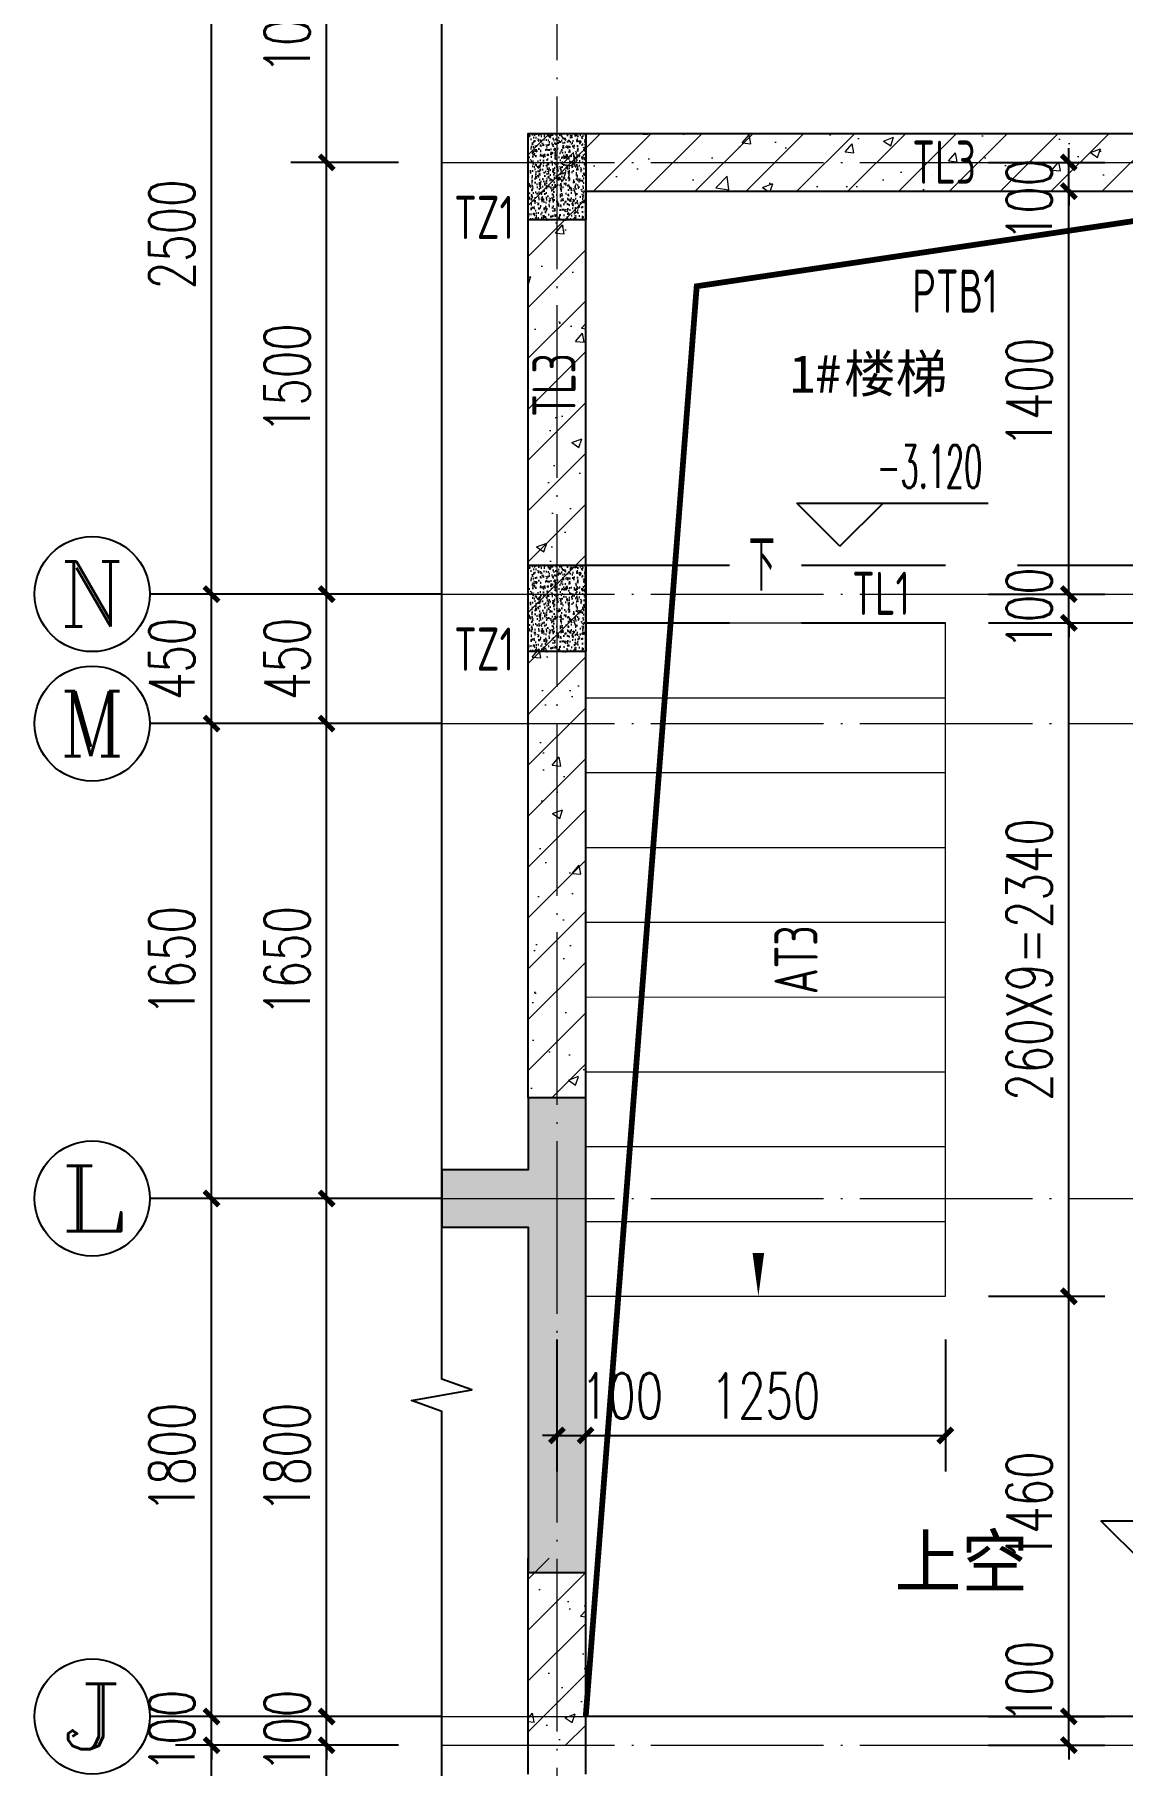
# Model space of a CAD drawing. Extents: x -1712635 to -854203, y -534641 to -21985.
# Drawn here: x -1008084 to -1004305, y -70402 to -64388 of the extents above; entities that cross this region are included whole.
import ezdxf
from ezdxf.enums import TextEntityAlignment as Align

# ---------------------------------------------------------------- set-up
doc = ezdxf.new("R2010")
doc.units = 0
doc.header["$LTSCALE"] = 1000
doc.linetypes.add('DASHED', pattern=[0.75, 0.5, -0.25])
doc.linetypes.add('DOTE', pattern=[2.42, 2, -0.2, 0.02, -0.2])
doc.layers.get('0').update_dxf_attribs({"linetype": 'CONTINUOUS'})
doc.layers.get('Defpoints').update_dxf_attribs({"linetype": 'CONTINUOUS'})
for name, color, linetype in [('A-AXIS_TEXT', 7, 'CONTINUOUS'), ('AXIS', 3, 'CONTINUOUS'), ('DIM_ELEV', 3, 'CONTINUOUS'), ('DIM_SYMB', 3, 'CONTINUOUS'), ('G', 1, 'CONTINUOUS'), ('PUB_DIM', 3, 'CONTINUOUS'), ('PUB_TEXT', 2, 'CONTINUOUS'), ('S-Q墙实线', 6, 'CONTINUOUS'), ('S-梁', 4, 'DASHED'), ('TEXT', 2, 'CONTINUOUS'), ('WALL', 2, 'CONTINUOUS'), ('尺寸标注', 86, 'CONTINUOUS'), ('底图$0$PUB_HATCH', 252, 'CONTINUOUS')]:
    doc.layers.add(name, color=color, linetype=linetype)
for name, color, linetype, lineweight in [('AXIS_TEXT', 7, 'CONTINUOUS', 20), ('DOTE', 19, 'DOTE', 9), ('PUB_HATCH', 8, 'CONTINUOUS', 9), ('STAIR', 2, 'CONTINUOUS', 18)]:
    doc.layers.add(name, color=color, linetype=linetype, lineweight=lineweight)
doc.styles.add('_TCH_AXIS', font='COMPLEX', dxfattribs={"bigfont": 'GBCBIG'})
doc.styles.add('_TCH_DIM', font='SIMPLEX.shx', dxfattribs={"width": 0.7, "bigfont": 'GBCBIG.shx'})
doc.styles.add('_TCH_DIM_T3', font='SIMPLEX', dxfattribs={"width": 0.705882, "bigfont": 'GBCBIG'})
doc.styles.add('COMPLEX', font='COMPLEX')
doc.styles.add('TSSD_REIN', font='tssdeng.shx', dxfattribs={"width": 0.7, "height": 300, "bigfont": 'tssdchn.shx'})
doc.styles.add('黑体', font='simhei.ttf')
doc.dimstyles.new('_TCH_ARCH&&50', dxfattribs={"dimtxt": 157.5, "dimasz": 50, "dimexe": 125, "dimexo": 150, "dimgap": 58.75, "dimtad": 1, "dimdec": 0, "dimzin": 0, "dimdsep": 46, "dimtxsty": '_TCH_DIM_T3', "dimblk": 'ARCHTICK', "dimcen": 0.09, "dimclrt": 7, "dimazin": 0, "dimtfac": 1, "dimtdec": 0, "dimtix": 1, "dimtmove": 2, "dimatfit": 3, "dimldrblk": 'ARCHTICK', "dimfxl": 0, "dimtolj": 1, "dimtzin": 0, "dimarcsym": 0})
pattern_1 = [(45, (-1162568.35, -176102.77), (-88.38835, 88.38835), []), (50, (-1162568.35, -176102.77), (358.6301, -31.37607), [37.5, -412.5]), (355, (-1162568.35, -176102.77), (-69.3757, 376.0961), [30, -330]), (100.4514, (-1162538.47, -176105.4), (289.2547, 344.7198), [31.8701, -350.57106]), (46.1842, (-1162568.35, -176002.77), (533.6205, -82.7595), [56.25, -618.75]), (96.6356, (-1162523.9, -176009.67), (467.3314, 487.059), [47.8051, -525.8565]), (351.1842, (-1162568.35, -176002.8), (467.331, 487.0593), [45, -495]), (21, (-1162518.35, -176027.77), (298.45353, -201.30945), [37.5, -412.5]), (326, (-1162518.35, -176027.77), (121.6577, 362.575), [30, -330]), (71.4514, (-1162493.48, -176044.55), (420.1113, 161.26525), [31.8701, -350.57106]), (37.5, (-1162568.35, -176102.77), (6.07993, 166.44693), [0, -326, 0, -335, 0, -331.25]), (7.5, (-1162568.35, -176102.77), (131.53477, 197.20586), [0, -191, 0, -318.5, 0, -126.25]), (327.5, (-1162679.85, -176102.77), (266.91122, -11.27744), [0, -125, 0, -390, 0, -517.5]), (317.5, (-1162729.85, -176102.77), (291.59308, 50.0525), [0, -162.5, 0, -259, 0, -367.5])]

# ---------------------------------------------------------------- blocks, each defined once
blk = doc.blocks.new('_AXISO')
blk.add_circle((0, 0), 0.5)
at = {"layer": 'A-AXIS_TEXT', "style": 'COMPLEX', "width": 1.041667}
blk.add_attdef('A', text='', height=0.56, dxfattribs=at).set_placement((-0.25, -0.28), (0.25, -0.28), align=Align.FIT)
blk = doc.blocks.new('_ArchTick')
at = {"color": 0, "const_width": 0.35}
blk.add_lwpolyline([(-0.5, -0.5), (0.5, 0.5)], dxfattribs=at)
blk = doc.blocks.new('*D1140')
at = {"layer": 'Defpoints', "color": 0}
for p in [(-1007069.6, -70331.9), (-1006669.6, -70331.9), (-1006669.6, -70831.6)]:
    blk.add_point(p, dxfattribs=at)
at = {"layer": '尺寸标注', "color": 0, "lineweight": -2}
for p, q in [((-1006819.6, -70331.9), (-1007194.6, -70331.9)), ((-1007069.6, -70831.6), (-1007069.6, -70331.9)), ((-1006819.6, -70831.6), (-1007194.6, -70831.6))]:
    blk.add_line(p, q, dxfattribs=at)
at = {"layer": '尺寸标注', "color": 0, "lineweight": -2, "xscale": 50, "yscale": 50, "zscale": 50}
for p, rotation in [((-1007069.6, -70331.9), 90), ((-1007069.6, -70831.6), 270)]:
    blk.add_blockref('_ArchTick', p, dxfattribs=dict(at, rotation=rotation))
at = {"layer": '尺寸标注', "color": 7, "insert": (-1007207.1, -70581.8), "char_height": 157.5, "attachment_point": 5, "rotation": 90, "style": '_TCH_DIM_T3'}
blk.add_mtext('\\A1;500', dxfattribs=at)
blk = doc.blocks.new('*D1141')
at = {"layer": 'Defpoints', "color": 0}
for p in [(-1007069.6, -70231.9), (-1006669.6, -70231.9), (-1006669.6, -70331.9)]:
    blk.add_point(p, dxfattribs=at)
at = {"layer": '尺寸标注', "color": 0, "lineweight": -2}
for p, q in [((-1007069.6, -70231.9), (-1007069.6, -70181.9)), ((-1006819.6, -70231.9), (-1007194.6, -70231.9)), ((-1007069.6, -70331.9), (-1007069.6, -70231.9)), ((-1006819.6, -70331.9), (-1007194.6, -70331.9)), ((-1007069.6, -70331.9), (-1007069.6, -70381.9))]:
    blk.add_line(p, q, dxfattribs=at)
at = {"layer": '尺寸标注', "color": 0, "lineweight": -2, "xscale": 50, "yscale": 50, "zscale": 50}
for p, rotation in [((-1007069.6, -70231.9), 270), ((-1007069.6, -70331.9), 90)]:
    blk.add_blockref('_ArchTick', p, dxfattribs=dict(at, rotation=rotation))
at = {"layer": '尺寸标注', "color": 7, "insert": (-1007207.1, -70281.9), "char_height": 157.5, "attachment_point": 5, "rotation": 90, "style": '_TCH_DIM_T3'}
blk.add_mtext('\\A1;100', dxfattribs=at)
blk = doc.blocks.new('*D1142')
at = {"layer": 'Defpoints', "color": 0}
for p in [(-1007069.6, -68431.9), (-1006669.6, -68431.9), (-1006669.6, -70231.9)]:
    blk.add_point(p, dxfattribs=at)
at = {"layer": '尺寸标注', "color": 0, "lineweight": -2}
for p, q in [((-1006819.6, -68431.9), (-1007194.6, -68431.9)), ((-1007069.6, -70231.9), (-1007069.6, -68431.9)), ((-1006819.6, -70231.9), (-1007194.6, -70231.9))]:
    blk.add_line(p, q, dxfattribs=at)
at = {"layer": '尺寸标注', "color": 0, "lineweight": -2, "xscale": 50, "yscale": 50, "zscale": 50}
for p, rotation in [((-1007069.6, -68431.9), 90), ((-1007069.6, -70231.9), 270)]:
    blk.add_blockref('_ArchTick', p, dxfattribs=dict(at, rotation=rotation))
at = {"layer": '尺寸标注', "color": 7, "insert": (-1007207.1, -69331.9), "char_height": 157.5, "attachment_point": 5, "rotation": 90, "style": '_TCH_DIM_T3'}
blk.add_mtext('\\A1;1800', dxfattribs=at)
blk = doc.blocks.new('*D1143')
at = {"layer": 'Defpoints', "color": 0}
for p in [(-1007069.6, -66781.9), (-1006669.6, -66781.9), (-1006669.6, -68431.9)]:
    blk.add_point(p, dxfattribs=at)
at = {"layer": '尺寸标注', "color": 0, "lineweight": -2}
for p, q in [((-1006819.6, -66781.9), (-1007194.6, -66781.9)), ((-1007069.6, -68431.9), (-1007069.6, -66781.9)), ((-1006819.6, -68431.9), (-1007194.6, -68431.9))]:
    blk.add_line(p, q, dxfattribs=at)
at = {"layer": '尺寸标注', "color": 0, "lineweight": -2, "xscale": 50, "yscale": 50, "zscale": 50}
for p, rotation in [((-1007069.6, -66781.9), 90), ((-1007069.6, -68431.9), 270)]:
    blk.add_blockref('_ArchTick', p, dxfattribs=dict(at, rotation=rotation))
at = {"layer": '尺寸标注', "color": 7, "insert": (-1007207.1, -67606.9), "char_height": 157.5, "attachment_point": 5, "rotation": 90, "style": '_TCH_DIM_T3'}
blk.add_mtext('\\A1;1650', dxfattribs=at)
blk = doc.blocks.new('*D1144')
at = {"layer": 'Defpoints', "color": 0}
for p in [(-1007069.6, -66331.9), (-1006669.6, -66331.9), (-1006669.6, -66781.9)]:
    blk.add_point(p, dxfattribs=at)
at = {"layer": '尺寸标注', "color": 0, "lineweight": -2}
for p, q in [((-1006819.6, -66331.9), (-1007194.6, -66331.9)), ((-1007069.6, -66781.9), (-1007069.6, -66331.9)), ((-1006819.6, -66781.9), (-1007194.6, -66781.9))]:
    blk.add_line(p, q, dxfattribs=at)
at = {"layer": '尺寸标注', "color": 0, "lineweight": -2, "xscale": 50, "yscale": 50, "zscale": 50}
for p, rotation in [((-1007069.6, -66331.9), 90), ((-1007069.6, -66781.9), 270)]:
    blk.add_blockref('_ArchTick', p, dxfattribs=dict(at, rotation=rotation))
at = {"layer": '尺寸标注', "color": 7, "insert": (-1007207.1, -66556.9), "char_height": 157.5, "attachment_point": 5, "rotation": 90, "style": '_TCH_DIM_T3'}
blk.add_mtext('\\A1;450', dxfattribs=at)
blk = doc.blocks.new('*D1145')
at = {"layer": 'Defpoints', "color": 0}
for p in [(-1007069.6, -64831.9), (-1006669.6, -64831.9), (-1006669.6, -66331.9)]:
    blk.add_point(p, dxfattribs=at)
at = {"layer": '尺寸标注', "color": 0, "lineweight": -2}
for p, q in [((-1006819.6, -64831.9), (-1007194.6, -64831.9)), ((-1007069.6, -66331.9), (-1007069.6, -64831.9)), ((-1006819.6, -66331.9), (-1007194.6, -66331.9))]:
    blk.add_line(p, q, dxfattribs=at)
at = {"layer": '尺寸标注', "color": 0, "lineweight": -2, "xscale": 50, "yscale": 50, "zscale": 50}
for p, rotation in [((-1007069.6, -64831.9), 90), ((-1007069.6, -66331.9), 270)]:
    blk.add_blockref('_ArchTick', p, dxfattribs=dict(at, rotation=rotation))
at = {"layer": '尺寸标注', "color": 7, "insert": (-1007207.1, -65581.9), "char_height": 157.5, "attachment_point": 5, "rotation": 90, "style": '_TCH_DIM_T3'}
blk.add_mtext('\\A1;1500', dxfattribs=at)
blk = doc.blocks.new('*D1146')
at = {"layer": 'Defpoints', "color": 0}
for p in [(-1007069.6, -63831.9), (-1006669.6, -63831.9), (-1006669.6, -64831.9)]:
    blk.add_point(p, dxfattribs=at)
at = {"layer": '尺寸标注', "color": 0, "lineweight": -2}
for p, q in [((-1006819.6, -63831.9), (-1007194.6, -63831.9)), ((-1007069.6, -64831.9), (-1007069.6, -63831.9)), ((-1006819.6, -64831.9), (-1007194.6, -64831.9))]:
    blk.add_line(p, q, dxfattribs=at)
at = {"layer": '尺寸标注', "color": 0, "lineweight": -2, "xscale": 50, "yscale": 50, "zscale": 50}
for p, rotation in [((-1007069.6, -63831.9), 90), ((-1007069.6, -64831.9), 270)]:
    blk.add_blockref('_ArchTick', p, dxfattribs=dict(at, rotation=rotation))
at = {"layer": '尺寸标注', "color": 7, "insert": (-1007207.1, -64331.9), "char_height": 157.5, "attachment_point": 5, "rotation": 90, "style": '_TCH_DIM_T3'}
blk.add_mtext('\\A1;1000', dxfattribs=at)
blk = doc.blocks.new('*D1158')
at = {"layer": 'Defpoints', "color": 0}
for p in [(-1004919.6, -70231.9), (-1004491, -70231.9), (-1004919.6, -70331.9)]:
    blk.add_point(p, dxfattribs=at)
at = {"layer": '尺寸标注', "color": 0, "lineweight": -2}
for p, q in [((-1004491, -70231.9), (-1004491, -70181.9)), ((-1004769.6, -70231.9), (-1004366, -70231.9)), ((-1004491, -70331.9), (-1004491, -70231.9)), ((-1004769.6, -70331.9), (-1004366, -70331.9)), ((-1004491, -70331.9), (-1004491, -70381.9))]:
    blk.add_line(p, q, dxfattribs=at)
at = {"layer": '尺寸标注', "color": 0, "lineweight": -2, "xscale": 50, "yscale": 50, "zscale": 50}
for p, rotation in [((-1004491, -70231.9), 269.9997333905758), ((-1004491, -70331.9), 89.99973339057578)]:
    blk.add_blockref('_ArchTick', p, dxfattribs=dict(at, rotation=rotation))
at = {"layer": '尺寸标注', "color": 7, "insert": (-1004628.5, -70111.7), "char_height": 157.5, "attachment_point": 5, "rotation": 89.99973, "style": '_TCH_DIM_T3'}
blk.add_mtext('\\A1;100', dxfattribs=at)
blk = doc.blocks.new('*D1159')
at = {"layer": 'Defpoints', "color": 0}
for p in [(-1004919.6, -68771.9), (-1004491, -68771.9), (-1004919.6, -70231.9)]:
    blk.add_point(p, dxfattribs=at)
at = {"layer": '尺寸标注', "color": 0, "lineweight": -2}
for p, q in [((-1004769.6, -68771.9), (-1004366, -68771.9)), ((-1004491, -70231.9), (-1004491, -68771.9)), ((-1004769.6, -70231.9), (-1004366, -70231.9))]:
    blk.add_line(p, q, dxfattribs=at)
at = {"layer": '尺寸标注', "color": 0, "lineweight": -2, "xscale": 50, "yscale": 50, "zscale": 50}
for p, rotation in [((-1004491, -68771.9), 89.99973339057244), ((-1004491, -70231.9), 269.9997333905724)]:
    blk.add_blockref('_ArchTick', p, dxfattribs=dict(at, rotation=rotation))
at = {"layer": '尺寸标注', "color": 7, "insert": (-1004628.5, -69501.9), "char_height": 157.5, "attachment_point": 5, "rotation": 89.99973, "style": '_TCH_DIM_T3'}
blk.add_mtext('\\A1;1460', dxfattribs=at)
blk = doc.blocks.new('*D1160')
at = {"layer": 'Defpoints', "color": 0}
for p in [(-1004919.6, -66431.9), (-1004491, -66431.9), (-1004919.6, -68771.9)]:
    blk.add_point(p, dxfattribs=at)
at = {"layer": '尺寸标注', "color": 0, "lineweight": -2}
for p, q in [((-1004769.6, -66431.9), (-1004366, -66431.9)), ((-1004491, -68771.9), (-1004491, -66431.9)), ((-1004769.6, -68771.9), (-1004366, -68771.9))]:
    blk.add_line(p, q, dxfattribs=at)
at = {"layer": '尺寸标注', "color": 0, "lineweight": -2, "xscale": 50, "yscale": 50, "zscale": 50}
for p, rotation in [((-1004491, -66431.9), 89.99973339057678), ((-1004491, -68771.9), 269.9997333905768)]:
    blk.add_blockref('_ArchTick', p, dxfattribs=dict(at, rotation=rotation))
at = {"layer": '尺寸标注', "color": 7, "insert": (-1004628.5, -67601.9), "char_height": 157.5, "attachment_point": 5, "rotation": 89.99973, "style": '_TCH_DIM_T3'}
blk.add_mtext('\\A1;260X9=2340', dxfattribs=at)
blk = doc.blocks.new('*D1161')
at = {"layer": 'Defpoints', "color": 0}
for p in [(-1004919.6, -66331.9), (-1004491, -66331.9), (-1004919.6, -66431.9)]:
    blk.add_point(p, dxfattribs=at)
at = {"layer": '尺寸标注', "color": 0, "lineweight": -2}
for p, q in [((-1004769.6, -66331.9), (-1004366, -66331.9)), ((-1004491, -66331.9), (-1004491, -66281.9)), ((-1004491, -66431.9), (-1004491, -66331.9)), ((-1004769.6, -66431.9), (-1004366, -66431.9)), ((-1004491, -66431.9), (-1004491, -66481.9))]:
    blk.add_line(p, q, dxfattribs=at)
at = {"layer": '尺寸标注', "color": 0, "lineweight": -2, "xscale": 50, "yscale": 50, "zscale": 50}
for p, rotation in [((-1004491, -66331.9), 269.9997333905883), ((-1004491, -66431.9), 89.99973339058825)]:
    blk.add_blockref('_ArchTick', p, dxfattribs=dict(at, rotation=rotation))
at = {"layer": '尺寸标注', "color": 7, "insert": (-1004628.5, -66381.9), "char_height": 157.5, "attachment_point": 5, "rotation": 89.99973, "style": '_TCH_DIM_T3'}
blk.add_mtext('\\A1;100', dxfattribs=at)
blk = doc.blocks.new('*D1162')
at = {"layer": 'Defpoints', "color": 0}
for p in [(-1004919.6, -64931.9), (-1004491, -64931.9), (-1004919.6, -66331.9)]:
    blk.add_point(p, dxfattribs=at)
at = {"layer": '尺寸标注', "color": 0, "lineweight": -2}
for p, q in [((-1004769.6, -64931.9), (-1004366, -64931.9)), ((-1004491, -66331.9), (-1004491, -64931.9)), ((-1004769.6, -66331.9), (-1004366, -66331.9))]:
    blk.add_line(p, q, dxfattribs=at)
at = {"layer": '尺寸标注', "color": 0, "lineweight": -2, "xscale": 50, "yscale": 50, "zscale": 50}
for p, rotation in [((-1004491, -64931.9), 89.99973339057499), ((-1004491, -66331.9), 269.999733390575)]:
    blk.add_blockref('_ArchTick', p, dxfattribs=dict(at, rotation=rotation))
at = {"layer": '尺寸标注', "color": 7, "insert": (-1004628.5, -65631.9), "char_height": 157.5, "attachment_point": 5, "rotation": 89.99973, "style": '_TCH_DIM_T3'}
blk.add_mtext('\\A1;1400', dxfattribs=at)
blk = doc.blocks.new('*D1163')
at = {"layer": 'Defpoints', "color": 0}
for p in [(-1004919.6, -64831.9), (-1004491, -64831.9), (-1004919.6, -64931.9)]:
    blk.add_point(p, dxfattribs=at)
at = {"layer": '尺寸标注', "color": 0, "lineweight": -2}
for p, q in [((-1004491, -64831.9), (-1004491, -64781.9)), ((-1004769.6, -64831.9), (-1004366, -64831.9)), ((-1004491, -64931.9), (-1004491, -64831.9)), ((-1004769.6, -64931.9), (-1004366, -64931.9)), ((-1004491, -64931.9), (-1004491, -64981.9))]:
    blk.add_line(p, q, dxfattribs=at)
at = {"layer": '尺寸标注', "color": 0, "lineweight": -2, "xscale": 50, "yscale": 50, "zscale": 50}
for p, rotation in [((-1004491, -64831.9), 269.9997333905693), ((-1004491, -64931.9), 89.9997333905693)]:
    blk.add_blockref('_ArchTick', p, dxfattribs=dict(at, rotation=rotation))
at = {"layer": '尺寸标注', "color": 7, "insert": (-1004628.5, -64962.5), "char_height": 157.5, "attachment_point": 5, "rotation": 89.99973, "style": '_TCH_DIM_T3'}
blk.add_mtext('\\A1;100', dxfattribs=at)
blk = doc.blocks.new('*D1164')
at = {"layer": 'Defpoints', "color": 0}
for p in [(-1006169.8, -68771.9), (-1004919.8, -68771.9), (-1004919.8, -69255.5)]:
    blk.add_point(p, dxfattribs=at)
at = {"layer": '尺寸标注', "color": 0, "lineweight": -2}
for p, q in [((-1006169.8, -68921.9), (-1006169.8, -69380.5)), ((-1004919.8, -68921.9), (-1004919.8, -69380.5)), ((-1006169.8, -69255.5), (-1004919.8, -69255.5))]:
    blk.add_line(p, q, dxfattribs=at)
at = {"layer": '尺寸标注', "color": 0, "lineweight": -2, "xscale": 50, "yscale": 50, "zscale": 50, "rotation": 180}
blk.add_blockref('_ArchTick', (-1006169.8, -69255.5), dxfattribs=at)
at = {"layer": '尺寸标注', "color": 0, "lineweight": -2, "xscale": 50, "yscale": 50, "zscale": 50}
blk.add_blockref('_ArchTick', (-1004919.8, -69255.5), dxfattribs=at)
at = {"layer": '尺寸标注', "color": 7, "insert": (-1005544.8, -69118), "char_height": 157.5, "attachment_point": 5, "style": '_TCH_DIM_T3'}
blk.add_mtext('\\A1;1250', dxfattribs=at)
blk = doc.blocks.new('*D1165')
at = {"layer": 'Defpoints', "color": 0}
for p in [(-1006269.7, -68771.9), (-1006169.8, -68771.9), (-1006169.8, -69255.5)]:
    blk.add_point(p, dxfattribs=at)
at = {"layer": '尺寸标注', "color": 0, "lineweight": -2}
for p, q in [((-1006269.7, -68921.9), (-1006269.7, -69380.5)), ((-1006169.8, -68921.9), (-1006169.8, -69380.5)), ((-1006269.7, -69255.5), (-1006319.7, -69255.5)), ((-1006269.7, -69255.5), (-1006169.8, -69255.5)), ((-1006169.8, -69255.5), (-1006119.8, -69255.5))]:
    blk.add_line(p, q, dxfattribs=at)
at = {"layer": '尺寸标注', "color": 0, "lineweight": -2, "xscale": 50, "yscale": 50, "zscale": 50}
blk.add_blockref('_ArchTick', (-1006269.7, -69255.5), dxfattribs=at)
at = {"layer": '尺寸标注', "color": 0, "lineweight": -2, "xscale": 50, "yscale": 50, "zscale": 50, "rotation": 180}
blk.add_blockref('_ArchTick', (-1006169.8, -69255.5), dxfattribs=at)
at = {"layer": '尺寸标注', "color": 7, "insert": (-1006043.5, -69118), "char_height": 157.5, "attachment_point": 5, "style": '_TCH_DIM_T3'}
blk.add_mtext('\\A1;100', dxfattribs=at)
blk = doc.blocks.new('*D1176')
at = {"layer": 'Defpoints', "color": 0}
for p in [(-1007469.6, -70331.9), (-1006669.6, -70331.9), (-1006669.6, -70831.6)]:
    blk.add_point(p, dxfattribs=at)
at = {"layer": 'PUB_DIM', "color": 0, "lineweight": -2}
for p, q in [((-1006819.6, -70331.9), (-1007594.6, -70331.9)), ((-1007469.6, -70831.6), (-1007469.6, -70331.9)), ((-1006819.6, -70831.6), (-1007594.6, -70831.6))]:
    blk.add_line(p, q, dxfattribs=at)
at = {"layer": 'PUB_DIM', "color": 0, "lineweight": -2, "xscale": 50, "yscale": 50, "zscale": 50}
for p, rotation in [((-1007469.6, -70331.9), 90), ((-1007469.6, -70831.6), 270)]:
    blk.add_blockref('_ArchTick', p, dxfattribs=dict(at, rotation=rotation))
at = {"layer": 'PUB_DIM', "color": 7, "insert": (-1007607.1, -70581.8), "char_height": 157.5, "attachment_point": 5, "rotation": 90, "style": '_TCH_DIM_T3'}
blk.add_mtext('\\A1;500', dxfattribs=at)
blk = doc.blocks.new('*D1177')
at = {"layer": 'Defpoints', "color": 0}
for p in [(-1007469.6, -70231.9), (-1006669.6, -70231.9), (-1006669.6, -70331.9)]:
    blk.add_point(p, dxfattribs=at)
at = {"layer": 'PUB_DIM', "color": 0, "lineweight": -2}
for p, q in [((-1007469.6, -70231.9), (-1007469.6, -70181.9)), ((-1006819.6, -70231.9), (-1007594.6, -70231.9)), ((-1007469.6, -70331.9), (-1007469.6, -70231.9)), ((-1006819.6, -70331.9), (-1007594.6, -70331.9)), ((-1007469.6, -70331.9), (-1007469.6, -70381.9))]:
    blk.add_line(p, q, dxfattribs=at)
at = {"layer": 'PUB_DIM', "color": 0, "lineweight": -2, "xscale": 50, "yscale": 50, "zscale": 50}
for p, rotation in [((-1007469.6, -70231.9), 270), ((-1007469.6, -70331.9), 90)]:
    blk.add_blockref('_ArchTick', p, dxfattribs=dict(at, rotation=rotation))
at = {"layer": 'PUB_DIM', "color": 7, "insert": (-1007607.1, -70281.9), "char_height": 157.5, "attachment_point": 5, "rotation": 90, "style": '_TCH_DIM_T3'}
blk.add_mtext('\\A1;100', dxfattribs=at)
blk = doc.blocks.new('*D1178')
at = {"layer": 'Defpoints', "color": 0}
for p in [(-1007469.6, -68431.9), (-1006669.6, -68431.9), (-1006669.6, -70231.9)]:
    blk.add_point(p, dxfattribs=at)
at = {"layer": 'PUB_DIM', "color": 0, "lineweight": -2}
for p, q in [((-1006819.6, -68431.9), (-1007594.6, -68431.9)), ((-1007469.6, -70231.9), (-1007469.6, -68431.9)), ((-1006819.6, -70231.9), (-1007594.6, -70231.9))]:
    blk.add_line(p, q, dxfattribs=at)
at = {"layer": 'PUB_DIM', "color": 0, "lineweight": -2, "xscale": 50, "yscale": 50, "zscale": 50}
for p, rotation in [((-1007469.6, -68431.9), 90), ((-1007469.6, -70231.9), 270)]:
    blk.add_blockref('_ArchTick', p, dxfattribs=dict(at, rotation=rotation))
at = {"layer": 'PUB_DIM', "color": 7, "insert": (-1007607.1, -69331.9), "char_height": 157.5, "attachment_point": 5, "rotation": 90, "style": '_TCH_DIM_T3'}
blk.add_mtext('\\A1;1800', dxfattribs=at)
blk = doc.blocks.new('*D1179')
at = {"layer": 'Defpoints', "color": 0}
for p in [(-1007469.6, -66781.9), (-1006669.6, -66781.9), (-1006669.6, -68431.9)]:
    blk.add_point(p, dxfattribs=at)
at = {"layer": 'PUB_DIM', "color": 0, "lineweight": -2}
for p, q in [((-1006819.6, -66781.9), (-1007594.6, -66781.9)), ((-1007469.6, -68431.9), (-1007469.6, -66781.9)), ((-1006819.6, -68431.9), (-1007594.6, -68431.9))]:
    blk.add_line(p, q, dxfattribs=at)
at = {"layer": 'PUB_DIM', "color": 0, "lineweight": -2, "xscale": 50, "yscale": 50, "zscale": 50}
for p, rotation in [((-1007469.6, -66781.9), 90), ((-1007469.6, -68431.9), 270)]:
    blk.add_blockref('_ArchTick', p, dxfattribs=dict(at, rotation=rotation))
at = {"layer": 'PUB_DIM', "color": 7, "insert": (-1007607.1, -67606.9), "char_height": 157.5, "attachment_point": 5, "rotation": 90, "style": '_TCH_DIM_T3'}
blk.add_mtext('\\A1;1650', dxfattribs=at)
blk = doc.blocks.new('*D1180')
at = {"layer": 'Defpoints', "color": 0}
for p in [(-1007469.6, -66331.9), (-1006669.6, -66331.9), (-1006669.6, -66781.9)]:
    blk.add_point(p, dxfattribs=at)
at = {"layer": 'PUB_DIM', "color": 0, "lineweight": -2}
for p, q in [((-1006819.6, -66331.9), (-1007594.6, -66331.9)), ((-1007469.6, -66781.9), (-1007469.6, -66331.9)), ((-1006819.6, -66781.9), (-1007594.6, -66781.9))]:
    blk.add_line(p, q, dxfattribs=at)
at = {"layer": 'PUB_DIM', "color": 0, "lineweight": -2, "xscale": 50, "yscale": 50, "zscale": 50}
for p, rotation in [((-1007469.6, -66331.9), 90), ((-1007469.6, -66781.9), 270)]:
    blk.add_blockref('_ArchTick', p, dxfattribs=dict(at, rotation=rotation))
at = {"layer": 'PUB_DIM', "color": 7, "insert": (-1007607.1, -66556.9), "char_height": 157.5, "attachment_point": 5, "rotation": 90, "style": '_TCH_DIM_T3'}
blk.add_mtext('\\A1;450', dxfattribs=at)
blk = doc.blocks.new('*D1181')
at = {"layer": 'Defpoints', "color": 0}
for p in [(-1007469.6, -63831.9), (-1006669.6, -63831.9), (-1006669.6, -66331.9)]:
    blk.add_point(p, dxfattribs=at)
at = {"layer": 'PUB_DIM', "color": 0, "lineweight": -2}
for p, q in [((-1006819.6, -63831.9), (-1007594.6, -63831.9)), ((-1007469.6, -66331.9), (-1007469.6, -63831.9)), ((-1006819.6, -66331.9), (-1007594.6, -66331.9))]:
    blk.add_line(p, q, dxfattribs=at)
at = {"layer": 'PUB_DIM', "color": 0, "lineweight": -2, "xscale": 50, "yscale": 50, "zscale": 50}
for p, rotation in [((-1007469.6, -63831.9), 90), ((-1007469.6, -66331.9), 270)]:
    blk.add_blockref('_ArchTick', p, dxfattribs=dict(at, rotation=rotation))
at = {"layer": 'PUB_DIM', "color": 7, "insert": (-1007607.1, -65081.9), "char_height": 157.5, "attachment_point": 5, "rotation": 90, "style": '_TCH_DIM_T3'}
blk.add_mtext('\\A1;2500', dxfattribs=at)

msp = doc.modelspace()

# ---------------------------------------------------------------- hatches: boundary and pattern name
at = {"layer": 'G'}
h = msp.add_hatch(dxfattribs=at)
h.set_pattern_fill('AR-CONC', color=256, scale=5, angle=-360, style=0)
h.set_pattern_definition([(230, (6440127.563, 368925.505), (-35.86300913, 3.13760675), [3.75, -41.25]), (175, (6440127.563, 368925.505), (6.93756668, -37.60960669), [3, -33]), (280.4514, (6440124.575, 368925.767), (-28.92546909, -34.4719771), [3.1870095, -35.0571056]), (226.1842, (6440127.563, 368915.505), (-53.36205243, 8.27595072), [5.625, -61.875]), (276.6356, (6440123.117, 368916.195), (-46.73313528, -48.70589355), [4.7805144, -52.58565]), (171.1842, (6440127.563, 368915.505), (-46.73309726, -48.70593005), [4.5, -49.5]), (201, (6440122.563, 368918.005), (-29.84535261, 20.13094453), [3.75, -41.25]), (146, (6440122.563, 368918.005), (-12.1657666, -36.25750225), [3, -33]), (251.4514, (6440120.076, 368919.683), (-42.01113143, -16.12652484), [3.1870095, -35.0571056]), (217.5, (6440127.563, 368925.505), (-0.607992766, -16.644692692), [0, -32.6, 0, -33.5, 0, -33.125]), (187.5, (6440127.563, 368925.505), (-13.15347687, -19.720585594), [0, -19.1, 0, -31.85, 0, -12.625]), (147.5, (6440138.713, 368925.505), (-26.691121809, 1.127743587), [0, -12.5, 0, -39, 0, -51.75]), (137.5, (6440143.713, 368925.505), (-29.15930847, -5.00524912), [0, -16.25, 0, -25.9, 0, -36.75])])
h.paths.add_polyline_path([(-1006169.63, -65031.91), (-1006369.63, -65031.91), (-1006369.63, -64731.91), (-1006169.63, -64731.91)])
h = msp.add_hatch(dxfattribs=at)
h.set_pattern_fill('AR-CONC', color=256, scale=5, angle=-360, style=0)
h.set_pattern_definition([(230, (6440127.563, 367425.503), (-35.86300913, 3.13760675), [3.75, -41.25]), (175, (6440127.563, 367425.503), (6.93756668, -37.60960669), [3, -33]), (280.4514, (6440124.575, 367425.765), (-28.92546909, -34.4719771), [3.1870095, -35.0571056]), (226.1842, (6440127.563, 367415.503), (-53.36205243, 8.27595072), [5.625, -61.875]), (276.6356, (6440123.117, 367416.193), (-46.73313528, -48.70589355), [4.7805144, -52.58565]), (171.1842, (6440127.563, 367415.503), (-46.73309726, -48.70593005), [4.5, -49.5]), (201, (6440122.563, 367418.003), (-29.84535261, 20.13094453), [3.75, -41.25]), (146, (6440122.563, 367418.003), (-12.1657666, -36.25750225), [3, -33]), (251.4514, (6440120.076, 367419.68), (-42.01113143, -16.12652484), [3.1870095, -35.0571056]), (217.5, (6440127.563, 367425.503), (-0.607992766, -16.644692692), [0, -32.6, 0, -33.5, 0, -33.125]), (187.5, (6440127.563, 367425.503), (-13.15347687, -19.720585594), [0, -19.1, 0, -31.85, 0, -12.625]), (147.5, (6440138.713, 367425.503), (-26.691121809, 1.127743587), [0, -12.5, 0, -39, 0, -51.75]), (137.5, (6440143.713, 367425.503), (-29.15930847, -5.00524912), [0, -16.25, 0, -25.9, 0, -36.75])])
h.paths.add_polyline_path([(-1006169.63, -66531.91), (-1006369.63, -66531.91), (-1006369.63, -66231.91), (-1006169.63, -66231.91)])
at = {"layer": 'PUB_HATCH'}
h = msp.add_hatch(dxfattribs=at)
h.set_pattern_fill('钢筋混凝土', color=256, scale=50, style=0)
h.set_pattern_definition(pattern_1)
h.paths.add_polyline_path([(-1006369.63, -64732.04), (-1006169.63, -64932.04), (-1003469.63, -64932.04), (-1003469.63, -64732.04)])
h = msp.add_hatch(dxfattribs=at)
h.set_pattern_fill('钢筋混凝土', color=256, scale=50, style=0)
h.set_pattern_definition(pattern_1)
h.paths.add_polyline_path([(-1006369.63, -68081.91), (-1006169.63, -68081.91), (-1006169.63, -68081.91), (-1006169.63, -64932.04), (-1006369.63, -64732.04)])
h = msp.add_hatch(dxfattribs=at)
h.set_pattern_fill('钢筋混凝土', color=256, scale=50, style=0)
h.set_pattern_definition([(45, (-1162568.35, -176102.63), (-88.38835, 88.38835), []), (50, (-1162568.35, -176102.63), (358.6301, -31.37607), [37.5, -412.5]), (355, (-1162568.35, -176102.63), (-69.3757, 376.0961), [30, -330]), (100.4514, (-1162538.47, -176105.25), (289.2547, 344.7198), [31.8701, -350.57106]), (46.1842, (-1162568.35, -176002.63), (533.6205, -82.7595), [56.25, -618.75]), (96.6356, (-1162523.9, -176009.53), (467.3314, 487.059), [47.8051, -525.8565]), (351.1842, (-1162568.35, -176002.63), (467.331, 487.0593), [45, -495]), (21, (-1162518.35, -176027.63), (298.45353, -201.30945), [37.5, -412.5]), (326, (-1162518.35, -176027.63), (121.6577, 362.575), [30, -330]), (71.4514, (-1162493.48, -176044.4), (420.1113, 161.26525), [31.8701, -350.57106]), (37.5, (-1162568.35, -176102.63), (6.07993, 166.44693), [0, -326, 0, -335, 0, -331.25]), (7.5, (-1162568.35, -176102.63), (131.53477, 197.20586), [0, -191, 0, -318.5, 0, -126.25]), (327.5, (-1162679.85, -176102.63), (266.91122, -11.27744), [0, -125, 0, -390, 0, -517.5]), (317.5, (-1162729.85, -176102.63), (291.59308, 50.0525), [0, -162.5, 0, -259, 0, -367.5])])
h.paths.add_polyline_path([(-1006169.63, -68431.9), (-1006169.63, -69681.9), (-1006369.63, -69681.9), (-1006369.63, -70331.9), (-1006169.63, -70331.9)])
at = {"layer": '底图$0$PUB_HATCH'}
msp.add_hatch(color=256, dxfattribs=at).paths.add_polyline_path([(-1006369.63, -69731.91), (-1006169.63, -69731.91), (-1006169.63, -68081.91), (-1006369.63, -68081.91), (-1006369.63, -68331.91), (-1006669.63, -68331.91), (-1006669.63, -68531.91), (-1006369.63, -68531.91)])

# ---------------------------------------------------------------- linework, layer by layer
at = {"color": 6, "const_width": 20}
msp.add_lwpolyline([(-1006169.4, -70231.9), (-1005783.82, -65262.18), (-1003569.4, -64931.87)], dxfattribs=at)
at = {"layer": 'AXIS'}
for p, q in [((-1006669.63, -66331.91), (-1007684.24, -66331.91)), ((-1006669.63, -66781.91), (-1007684.24, -66781.91)), ((-1006669.63, -68431.91), (-1007684.24, -68431.91)), ((-1006669.63, -70231.91), (-1007684.24, -70231.91))]:
    msp.add_line(p, q, dxfattribs=at)
at = {"layer": 'DIM_ELEV', "color": 6}
for p, q in [((-1005286.31, -66165.61), (-1005436.31, -66015.61)), ((-1005436.31, -66015.61), (-1004771.39, -66015.61)), ((-1005286.31, -66165.61), (-1005136.31, -66015.61)), ((-1004229.38, -69701.9), (-1004379.38, -69551.9)), ((-1004379.38, -69551.9), (-1003714.46, -69551.9))]:
    msp.add_line(p, q, dxfattribs=at)
at = {"layer": 'DIM_SYMB'}
msp.add_lwpolyline([(-1006669.63, -75080.64), (-1006669.63, -69171.79), (-1006774.63, -69133.58), (-1006564.63, -69096.55), (-1006669.63, -69059.29), (-1006669.63, -63150.44)], dxfattribs=at)
msp.add_lwpolyline([(-1005569.64, -66369.84, 0, 0, 0), (-1005569.64, -68771.9, 0, 40, 0), (-1005569.64, -68621.9, 0, 0, 0)], format="xyseb", dxfattribs=at)
at = {"layer": 'DOTE', "linetype": 'DOTE', "ltscale": 0.3}
for p, q in [((-1006269.63, -63150.44), (-1006269.63, -72431.91)), ((-1006669.63, -64831.91), (-995306.05, -64831.91)), ((-1006669.63, -66331.91), (-995306.05, -66331.91)), ((-1006669.63, -66781.91), (-995306.05, -66781.91)), ((-1006669.63, -68431.91), (-995306.05, -68431.91)), ((-1006669.63, -70231.91), (-995306.05, -70231.91)), ((-1006669.63, -70331.91), (-995306.05, -70331.9))]:
    msp.add_line(p, q, dxfattribs=at)
at = {"layer": 'G'}
for points in [[(-1006169.63, -65031.91), (-1006369.63, -65031.91), (-1006369.63, -64731.91), (-1006169.63, -64731.91)], [(-1006169.63, -66531.91), (-1006369.63, -66531.91), (-1006369.63, -66231.91), (-1006169.63, -66231.91)]]:
    msp.add_lwpolyline(points, close=True, dxfattribs=at)
at = {"layer": 'S-Q墙实线', "color": 6}
msp.add_lwpolyline([(-1006369.63, -69731.91), (-1006169.63, -69731.91), (-1006169.63, -68081.91), (-1006369.63, -68081.91), (-1006369.63, -68331.91), (-1006669.63, -68331.91), (-1006669.63, -68531.91), (-1006369.63, -68531.91)], close=True, dxfattribs=at)
at = {"layer": 'S-梁'}
for p, q in [((-1006169.63, -66231.9), (-1003569.63, -66231.91)), ((-1006169.63, -66431.9), (-1003569.63, -66431.91))]:
    msp.add_line(p, q, dxfattribs=at)
at = {"layer": 'STAIR'}
for p, q in [((-1006169.63, -68081.91), (-1006169.63, -66431.9)), ((-1006169.63, -66431.9), (-1004919.63, -66431.91)), ((-1004919.64, -68771.91), (-1004919.63, -66431.91)), ((-1006169.63, -66691.9), (-1004919.63, -66691.91)), ((-1006169.63, -66951.9), (-1004919.63, -66951.91)), ((-1006169.63, -67211.9), (-1004919.63, -67211.91)), ((-1006169.63, -67471.9), (-1004919.63, -67471.91)), ((-1006169.63, -67731.9), (-1004919.63, -67731.91)), ((-1006169.63, -67991.9), (-1004919.63, -67991.91)), ((-1006169.63, -68251.9), (-1004919.63, -68251.91)), ((-1006169.64, -68511.9), (-1004919.64, -68511.91)), ((-1006169.64, -68771.9), (-1004919.64, -68771.91))]:
    msp.add_line(p, q, dxfattribs=at)
at = {"layer": 'WALL'}
for p, q in [((-1006369.63, -64731.91), (-1003469.63, -64731.91)), ((-1006369.63, -68081.91), (-1006369.63, -64731.91)), ((-1006169.63, -64931.91), (-1003469.63, -64931.91)), ((-1006169.63, -68081.91), (-1006169.63, -64931.91)), ((-1006669.63, -68331.91), (-1006669.44, -68331.91)), ((-1006669.63, -68331.91), (-1006669.63, -68531.91)), ((-1006669.63, -68531.91), (-1006669.44, -68531.91)), ((-1006369.63, -70331.91), (-1006369.63, -69681.91)), ((-1006169.63, -70331.91), (-1006169.63, -69681.91)), ((-1003569.63, -70231.9), (-1006169.63, -70231.91)), ((-1006369.63, -70431.9), (-1006369.63, -70331.91)), ((-1006169.63, -70431.9), (-1006169.63, -70331.91))]:
    msp.add_line(p, q, dxfattribs=at)

# ---------------------------------------------------------------- block references
at = {"layer": 'AXIS'}
ref = msp.add_blockref('_AXISO', (-1007884.24, -66331.91), dxfattribs=dict(at, xscale=400, yscale=400, zscale=400))
ref.add_attrib('A', 'N', dxfattribs={"layer": 'AXIS_TEXT', "height": 226.27, "style": '_TCH_AXIS', "width": 1.105263}).set_placement((-1007997.37, -66445.04), (-1007771.1, -66445.04), align=Align.FIT)
ref = msp.add_blockref('_AXISO', (-1007884.24, -66781.91), dxfattribs=dict(at, xscale=400, yscale=400, zscale=400))
ref.add_attrib('A', 'M', dxfattribs={"layer": 'AXIS_TEXT', "height": 226.27, "style": '_TCH_AXIS'}).set_placement((-1007997.37, -66895.04), (-1007771.1, -66895.04), align=Align.FIT)
ref = msp.add_blockref('_AXISO', (-1007884.24, -68431.91), dxfattribs=dict(at, xscale=400, yscale=400, zscale=400))
ref.add_attrib('A', 'L', dxfattribs={"layer": 'AXIS_TEXT', "height": 226.27, "style": '_TCH_AXIS', "width": 1.4}).set_placement((-1007997.37, -68545.04), (-1007771.1, -68545.04), align=Align.FIT)
ref = msp.add_blockref('_AXISO', (-1007884.24, -70231.91), dxfattribs=dict(at, xscale=400, yscale=400, zscale=400))
ref.add_attrib('A', 'J', dxfattribs={"layer": 'AXIS_TEXT', "height": 226.27, "style": '_TCH_AXIS', "width": 1.909091}).set_placement((-1007997.37, -70345.04), (-1007771.1, -70345.04), align=Align.FIT)

# ---------------------------------------------------------------- texts
at = {"layer": 'PUB_TEXT', "color": 246, "style": '黑体'}
for s, p in [('楼梯', (-1005271.79, -65631.67)), ('1#', (-1005460.82, -65631.67))]:
    msp.add_text(s, height=131.435, dxfattribs=at).set_placement(p)
at = {"layer": 'PUB_TEXT', "color": 6, "style": '_TCH_DIM', "width": 0.494118}
msp.add_text('-3.120', height=148.75, dxfattribs=at).set_placement((-1005157.39, -65963.11))
at = {"layer": 'PUB_TEXT', "style": '_TCH_DIM', "width": 0.7}
msp.add_text('下', height=178.72, dxfattribs=at).set_placement((-1005602.87, -66319.79))
at = {"layer": 'PUB_TEXT', "color": 7}
msp.add_text('上空', height=178.723, dxfattribs=at).set_placement((-1005096.45, -69782.27))
at = {"layer": 'TEXT', "color": 230, "style": 'TSSD_REIN', "width": 0.7}
for s, p in [('TL3', (-1005034.9, -64905.99)), ('TZ1', (-1006626.69, -65097.93)), ('PTB1', (-1005034.9, -65354.33)), ('TL1', (-1005243.98, -66404.21)), ('TZ1', (-1006626.69, -66597.93))]:
    msp.add_text(s, height=150, dxfattribs=at).set_placement(p)
msp.add_text('TL3', height=150, rotation=90, dxfattribs=at).set_placement((-1006204.86, -65716.14))
msp.add_text('AT3', height=150, rotation=90, dxfattribs=at).set_placement((-1005363.77, -67602.61), align=Align.CENTER)

# ---------------------------------------------------------------- dimensions: what is measured, and where the dimension line sits
at = {"layer": 'PUB_DIM'}
for p1, p2, picture, middle in [((-1006669.63, -66331.91), (-1006669.63, -63831.91), '*D1181', (-1007607.13, -65081.91)), ((-1006669.63, -66781.91), (-1006669.63, -66331.91), '*D1180', (-1007607.13, -66556.91)), ((-1006669.63, -68431.91), (-1006669.63, -66781.91), '*D1179', (-1007607.13, -67606.91)), ((-1006669.63, -70231.91), (-1006669.63, -68431.91), '*D1178', (-1007607.13, -69331.91)), ((-1006669.63, -70331.91), (-1006669.63, -70231.91), '*D1177', (-1007607.13, -70281.91)), ((-1006669.63, -70831.64), (-1006669.63, -70331.91), '*D1176', (-1007607.13, -70581.77))]:
    dim = msp.add_aligned_dim(p1=p1, p2=p2, distance=800, dimstyle='_TCH_ARCH&&50', dxfattribs=at)
    dim.commit()
    dim.dimension.update_dxf_attribs({"geometry": picture, "text_midpoint": middle})
at = {"layer": '尺寸标注', "color": 106}
for p1, p2, distance, picture, middle in [((-1006669.63, -64831.91), (-1006669.63, -63831.91), 400, '*D1146', (-1007207.13, -64331.91)), ((-1006669.63, -66331.91), (-1006669.63, -64831.91), 400, '*D1145', (-1007207.13, -65581.91)), ((-1004919.63, -66331.9), (-1004919.62, -64931.9), -428.61, '*D1162', (-1004628.51, -65631.91)), ((-1004919.63, -66431.91), (-1004919.63, -66331.9), -428.61, '*D1161', (-1004628.51, -66381.91)), ((-1006669.63, -66781.91), (-1006669.63, -66331.91), 400, '*D1144', (-1007207.13, -66556.91)), ((-1006669.63, -68431.91), (-1006669.63, -66781.91), 400, '*D1143', (-1007207.13, -67606.91)), ((-1006669.63, -70231.91), (-1006669.63, -68431.91), 400, '*D1142', (-1007207.13, -69331.91)), ((-1004919.64, -70231.9), (-1004919.64, -68771.91), -428.61, '*D1159', (-1004628.53, -69501.91)), ((-1006169.76, -68771.91), (-1004919.76, -68771.91), -483.64, '*D1164', (-1005544.76, -69118.04)), ((-1006669.63, -70331.91), (-1006669.63, -70231.91), 400, '*D1141', (-1007207.13, -70281.91)), ((-1006669.63, -70831.64), (-1006669.63, -70331.91), 400, '*D1140', (-1007207.13, -70581.77))]:
    dim = msp.add_aligned_dim(p1=p1, p2=p2, distance=distance, dimstyle='_TCH_ARCH&&50', dxfattribs=at)
    dim.commit()
    dim.dimension.update_dxf_attribs({"geometry": picture, "text_midpoint": middle})
for base, p1, p2, angle, picture, middle in [((-1004491.01, -64831.91), (-1004919.62, -64931.9), (-1004919.62, -64831.9), 89.999733, '*D1163', (-1004628.51, -64962.55)), ((-1006169.76, -69255.54), (-1006269.69, -68771.91), (-1006169.76, -68771.91), 0, '*D1165', (-1006043.55, -69118.04)), ((-1004491.03, -70231.9), (-1004919.64, -70331.9), (-1004919.64, -70231.9), 89.999733, '*D1158', (-1004628.53, -70111.74))]:
    dim = msp.add_linear_dim(base=base, p1=p1, p2=p2, angle=angle, dimstyle='_TCH_ARCH&&50', dxfattribs=at)
    dim.commit()
    dim.dimension.update_dxf_attribs({"geometry": picture, "text_midpoint": middle, "dimtype": 161})
dim = msp.add_aligned_dim(p1=(-1004919.64, -68771.91), p2=(-1004919.63, -66431.91), distance=-428.61, text='260X9=2340', dimstyle='_TCH_ARCH&&50', dxfattribs=at)
dim.commit()
dim.dimension.update_dxf_attribs({"geometry": '*D1160', "text_midpoint": (-1004628.52, -67601.91)})

doc.saveas('drawing.dxf')
